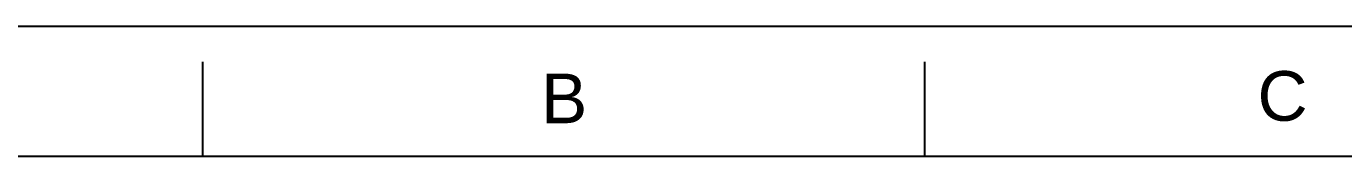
# Model space of a CAD drawing. Header units: millimetres. Extents: x 3306 to 3603, y 698 to 1118.
# Drawn here: x 3358.1 to 3459.2, y 1108.5 to 1118.5 of the extents above; entities that cross this region are included whole.
import ezdxf

# ---------------------------------------------------------------- set-up
doc = ezdxf.new("R2010")
doc.units = ezdxf.units.MM
doc.layers.add('FORM2', color=7, linetype='Continuous')
doc.styles.get("Standard").update_dxf_attribs({"font": 'arial.ttf'})

msp = doc.modelspace()

# ---------------------------------------------------------------- linework, layer by layer
at = {"layer": 'FORM2', "linetype": 'Continuous'}
for p, q in [((3306.28, 1118.49), (3603.28, 1118.49)), ((3371.68, 1108.49), (3371.68, 1115.76)), ((3427.08, 1108.49), (3427.08, 1115.76)), ((3593.28, 1108.49), (3316.28, 1108.49))]:
    msp.add_line(p, q, dxfattribs=at)

# ---------------------------------------------------------------- texts
at = {"layer": 'FORM2', "linetype": 'Continuous', "char_height": 3.81, "attachment_point": 5}
for s, insert in [('C', (3454.54, 1113.12)), ('B', (3399.41, 1112.96))]:
    msp.add_mtext_dynamic_manual_height_columns(s, width=2.5, gutter_width=3.12, heights=[0], dxfattribs=dict(at, insert=insert))

doc.saveas('drawing.dxf')
